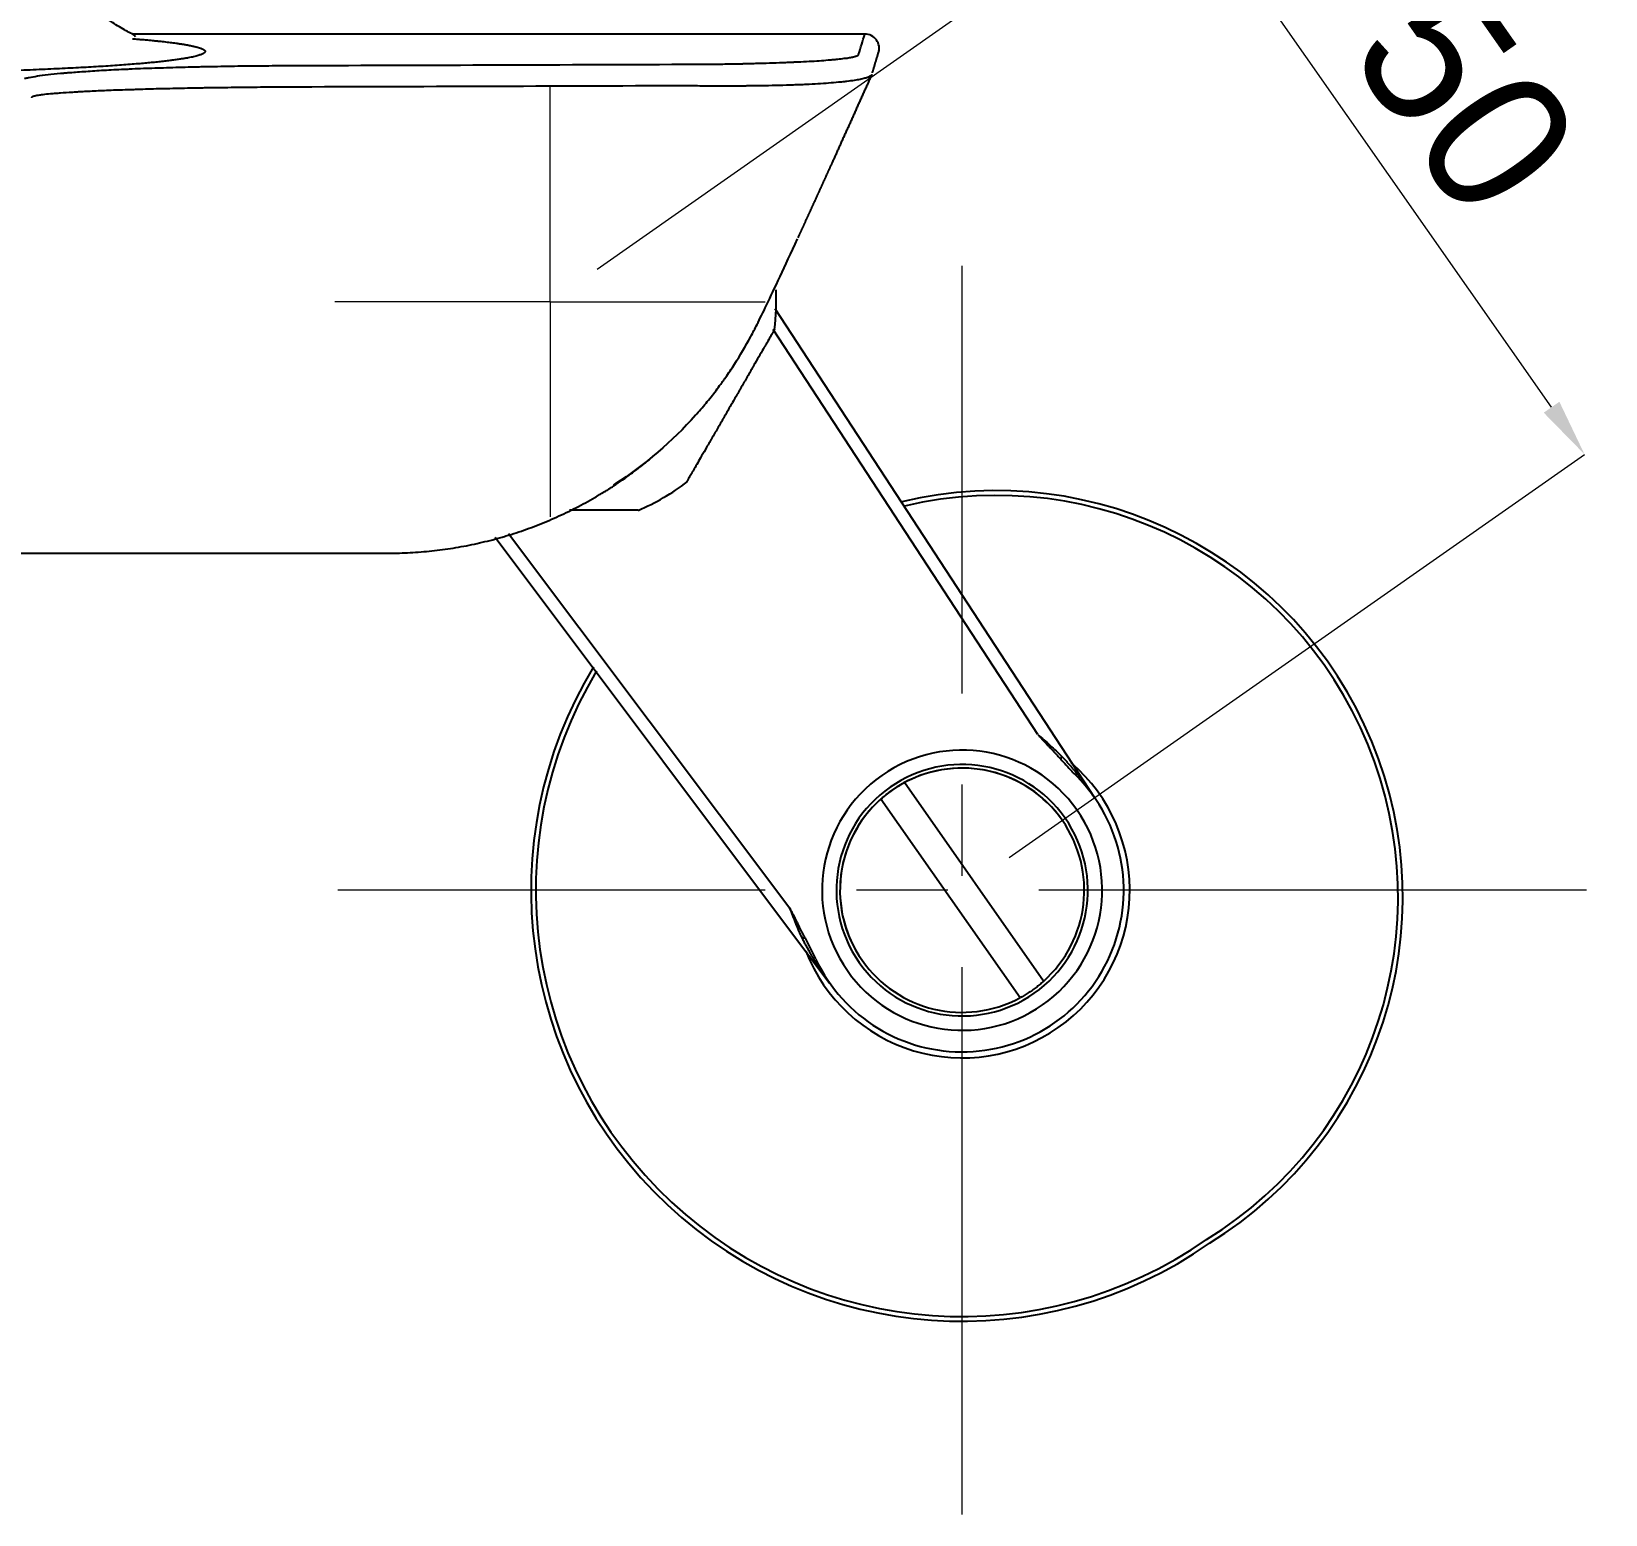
# Model space of a CAD drawing. Extents: x 900 to 2324, y -1513 to 827.
# Drawn here: x 1473.8 to 1583.4, y 163.6 to 266.8 of the extents above; entities that cross this region are included whole.
import ezdxf

# ---------------------------------------------------------------- set-up
doc = ezdxf.new("R2010")
doc.units = 0
doc.header["$LTSCALE"] = 4
doc.header["$MEASUREMENT"] = 0
doc.header["$PDMODE"] = 3
doc.header["$PDSIZE"] = -10
doc.linetypes.add('CENTER2', pattern=[28.575, 19.05, -3.175, 3.175, -3.175])
doc.layers.get('0').update_dxf_attribs({"linetype": 'CONTINUOUS'})
doc.layers.get('DEFPOINTS').update_dxf_attribs({"linetype": 'CONTINUOUS'})
doc.layers.add('1', color=7, linetype='CONTINUOUS')
doc.layers.add('Cneter', color=1, linetype='CENTER2', lineweight=13)
doc.styles.add('Daelim Dimension', font='')
doc.styles.get('Daelim Dimension').set_extended_font_data('나눔고딕')
doc.dimstyles.new('DEFAULT', dxfattribs={"dimscale": 2, "dimtxt": 2, "dimasz": 2, "dimexe": 0, "dimexo": 2, "dimgap": 1, "dimtad": 1, "dimdec": 1, "dimzin": 9, "dimdsep": 46, "dimtxsty": 'Daelim Dimension', "dimcen": 0.5, "dimclrd": 252, "dimclre": 252, "dimclrt": 3, "dimadec": 1, "dimazin": 0, "dimtfac": 1, "dimtdec": 1, "dimtix": 1, "dimtmove": 0, "dimatfit": 3, "dimfxl": 1, "dimtolj": 1, "dimtzin": 1, "dimlwd": 9, "dimlwe": 9, "dimarcsym": 0})

# ---------------------------------------------------------------- blocks, each defined once
blk = doc.blocks.new('*D9')
at = {"color": 5, "lineweight": 9, "ltscale": 0.5, "transparency": 16777216}
for p, q in [((1513.21, 250.27), (1553.25, 278.32)), ((1579.65, 240.65), (1555.55, 275.05)), ((1541.9, 209.32), (1581.94, 237.37))]:
    blk.add_line(p, q, dxfattribs=at)
at = {"color": 5, "ltscale": 0.5, "transparency": 16777216}
for points in [[(1556.09, 275.43), (1555, 274.67), (1553.25, 278.32)], [(1580.19, 241.03), (1579.1, 240.27), (1581.94, 237.37)]]:
    blk.add_solid(points, dxfattribs=at)
at = {"layer": 'DEFPOINTS', "color": 0, "ltscale": 0.5, "transparency": 16777216}
for p in [(1553.25, 278.32), (1509.94, 247.98), (1538.62, 207.03)]:
    blk.add_point(p, dxfattribs=at)
at = {"color": 7, "ltscale": 0.5, "transparency": 16777216, "insert": (1573.68, 262.11), "char_height": 10, "attachment_point": 5, "rotation": 305.0124, "style": 'Daelim Dimension'}
blk.add_mtext('\\A1;50', dxfattribs=at)

msp = doc.modelspace()

# ---------------------------------------------------------------- linework, layer by layer
at = {"layer": '1', "color": 7, "linetype": 'Continuous', "lineweight": -3}
for p, q in [((1531.85, 266.62), (1480.86, 266.62)), ((1531.85, 266.62), (1480.86, 266.62)), ((1531.85, 266.62), (1531.85, 266.62)), ((1547.84, 213.48), (1525.62, 247.5)), ((1543.88, 217.88), (1525.47, 246.07)), ((1506.13, 231.6), (1529.4, 200.57)), ((1507.05, 231.87), (1526.63, 205.79)), ((1464.53, 230.49), (1498.7, 230.49)), ((1464.54, 230.49), (1498.7, 230.49)), ((1544.28, 200.69), (1534.6, 214.52)), ((1542.65, 199.54), (1532.96, 213.37))]:
    msp.add_line(p, q, dxfattribs=at)
for centre, radius, start, end in [((1531.85, 265.62), 1, 342.9175, 0), ((1509.94, 247.98), 15.75, 352.9978, 3.0758), ((1509.94, 247.98), 15.75, 292.8993, 307.3253), ((1541, 206.55), 28.29, 301.6089, 103.4344), ((1541, 206.55), 27.96, 301.5647, 103.1951), ((1538.62, 207.03), 30, 148.7544, 305), ((1538.62, 207.03), 29.67, 149.0103, 305), ((1538.62, 207.03), 9.75, 305, 125), ((1538.62, 207.03), 11.67, 305, 49.3775), ((1538.62, 207.03), 11.25, 205.3172, 44.6845), ((1538.62, 207.03), 9.75, 125, 305), ((1538.62, 207.03), 8.75, 305, 125), ((1538.62, 207.03), 8.5, 35, 125), ((1538.62, 207.03), 8.5, 311.7563, 118.2437), ((1538.62, 207.03), 8.75, 125, 305), ((1538.62, 207.03), 8.5, 125, 215), ((1538.62, 207.03), 8.5, 131.7563, 298.2437), ((1538.62, 207.03), 11.67, 201.2609, 305)]:
    msp.add_arc(centre, radius, start, end, dxfattribs=at)
msp.add_ellipse((1531.85, 265.62), major_axis=(-0.956, 0.294), ratio=0.9985, start_param=3.142648, end_param=5.010114, dxfattribs=at)
for points, degree, knots in [([(1481.08, 266.44), (1481.09, 266.47), (1481.04, 266.53), (1480.76, 266.68), (1480.33, 266.91), (1479.87, 267.18), (1479.32, 267.53), (1478.81, 267.9), (1478.32, 268.31), (1477.85, 268.74), (1477.23, 269.38), (1476.39, 270.43), (1475.43, 272.04), (1474.63, 274.27), (1474.43, 275.96), (1474.43, 276.89)], 3, [0, 0, 0, 0, 0.10104, 0.202076, 0.240241, 0.285708, 0.325606, 0.373965, 0.416785, 0.454081, 0.502335, 0.583472, 0.696528, 0.837647, 1, 1, 1, 1]), ([(1480.89, 266.3), (1482.13, 266.2), (1484.09, 265.98), (1485.4, 265.73), (1485.99, 265.49), (1485.85, 265.24), (1484.97, 264.99), (1483.38, 264.75), (1481.12, 264.53), (1478.24, 264.33), (1474.8, 264.16), (1470.9, 264.01), (1466.9, 263.91), (1464.95, 263.87)], 2, [0, 0, 0, 0.080417, 0.165051, 0.249686, 0.334321, 0.418956, 0.503591, 0.588226, 0.67286, 0.757495, 0.84213, 0.926765, 1, 1, 1]), ([(1531.22, 265.08), (1531.28, 265.1), (1531.33, 265.12), (1531.38, 265.15), (1531.39, 265.16), (1531.41, 265.18), (1531.42, 265.19), (1531.42, 265.2)], 3, [0, 0, 0, 0, 0.5, 0.5, 0.75, 0.75, 1, 1, 1, 1]), ([(1473.36, 263.53), (1473.39, 263.54), (1473.42, 263.55), (1473.47, 263.56), (1473.49, 263.56), (1473.53, 263.57), (1473.55, 263.58), (1473.61, 263.59), (1473.65, 263.6), (1473.86, 263.64), (1474.05, 263.67), (1474.49, 263.74), (1474.73, 263.77), (1475.27, 263.83), (1475.56, 263.86), (1475.96, 263.9), (1476.05, 263.91), (1476.17, 263.92), (1476.21, 263.92), (1476.3, 263.93), (1476.51, 263.95), (1476.74, 263.96), (1477.29, 264.01), (1477.68, 264.03), (1478.3, 264.07), (1478.51, 264.09), (1478.95, 264.11), (1479.4, 264.14), (1479.87, 264.16), (1480.24, 264.18), (1480.36, 264.18), (1480.61, 264.19), (1480.74, 264.2), (1481.37, 264.23), (1481.89, 264.25), (1482.7, 264.27), (1482.98, 264.28), (1483.53, 264.3), (1483.82, 264.31), (1484.39, 264.33), (1484.69, 264.33), (1485.13, 264.34), (1485.28, 264.35), (1485.51, 264.35), (1485.58, 264.35), (1485.74, 264.36), (1485.81, 264.36), (1486.5, 264.37), (1487.11, 264.38), (1488.05, 264.4), (1488.37, 264.4), (1489, 264.41), (1489.32, 264.41), (1489.96, 264.42), (1490.28, 264.42), (1490.93, 264.43), (1491.26, 264.43), (1491.59, 264.43)], 3, [0, 0, 0, 0, 0.016787, 0.016787, 0.025891, 0.025891, 0.034995, 0.034995, 0.053203, 0.053203, 0.126033, 0.126033, 0.198864, 0.198864, 0.271694, 0.271694, 0.289902, 0.289902, 0.299006, 0.299006, 0.30811, 0.344525, 0.344525, 0.417356, 0.417356, 0.453771, 0.453771, 0.490186, 0.526601, 0.526601, 0.544809, 0.544809, 0.563017, 0.563017, 0.635847, 0.635847, 0.672262, 0.672262, 0.708678, 0.708678, 0.745093, 0.745093, 0.763301, 0.763301, 0.772405, 0.772405, 0.781508, 0.781508, 0.854339, 0.854339, 0.890754, 0.890754, 0.927169, 0.927169, 0.963585, 0.963585, 1, 1, 1, 1]), ([(1519.29, 264.52), (1519.38, 264.52), (1519.47, 264.52), (1519.65, 264.52), (1519.92, 264.52), (1520.19, 264.52), (1520.73, 264.53), (1521.44, 264.53), (1522.14, 264.54), (1522.66, 264.55), (1522.83, 264.55), (1523.09, 264.56), (1523.22, 264.56), (1523.35, 264.56), (1523.43, 264.57), (1523.48, 264.57), (1523.69, 264.57), (1523.86, 264.58), (1524.19, 264.58), (1524.35, 264.59), (1524.83, 264.6), (1525.46, 264.62), (1526.06, 264.64), (1526.49, 264.66), (1526.64, 264.66), (1526.81, 264.67), (1526.85, 264.67), (1526.92, 264.68), (1526.95, 264.68), (1527.06, 264.68), (1527.13, 264.68), (1527.47, 264.7), (1527.72, 264.71), (1528.22, 264.74), (1528.68, 264.77), (1529.1, 264.8), (1529.32, 264.82), (1529.35, 264.82), (1529.39, 264.83), (1529.42, 264.83), (1529.49, 264.83), (1529.63, 264.85), (1529.76, 264.86), (1530.02, 264.88), (1530.17, 264.9), (1530.38, 264.93), (1530.45, 264.94), (1530.58, 264.95), (1530.64, 264.96), (1530.81, 264.99), (1530.91, 265.01), (1531.02, 265.03), (1531.04, 265.04), (1531.08, 265.04), (1531.12, 265.05), (1531.15, 265.06), (1531.19, 265.07), (1531.2, 265.08), (1531.22, 265.08)], 3, [0, 0, 0, 0, 0.015625, 0.015625, 0.03125, 0.0625, 0.0625, 0.125, 0.1875, 0.1875, 0.21875, 0.21875, 0.234375, 0.242188, 0.242188, 0.25, 0.25, 0.28125, 0.28125, 0.3125, 0.3125, 0.375, 0.4375, 0.4375, 0.46875, 0.46875, 0.476563, 0.476563, 0.484375, 0.484375, 0.5, 0.5, 0.5625, 0.5625, 0.625, 0.6875, 0.6875, 0.695313, 0.695313, 0.703125, 0.703125, 0.71875, 0.75, 0.75, 0.8125, 0.8125, 0.84375, 0.84375, 0.875, 0.875, 0.9375, 0.9375, 0.953125, 0.953125, 0.96875, 0.984375, 0.984375, 1, 1, 1, 1]), ([(1491.64, 262.93), (1491.64, 262.93), (1491.64, 262.93), (1491.63, 262.93), (1491.63, 262.93), (1491.61, 262.93), (1491.58, 262.93), (1491.51, 262.93), (1491.37, 262.93), (1491.1, 262.93), (1490.86, 262.93), (1490.4, 262.92), (1490.09, 262.92), (1489.48, 262.91), (1489.17, 262.91), (1488.57, 262.91), (1488.27, 262.9), (1487.37, 262.89), (1486.78, 262.88), (1486.13, 262.87), (1486.05, 262.87), (1485.91, 262.87), (1485.84, 262.87), (1485.62, 262.86), (1485.48, 262.86), (1485.05, 262.85), (1484.77, 262.85), (1484.22, 262.84), (1483.96, 262.83), (1483.42, 262.82), (1483.16, 262.81), (1482.39, 262.8), (1481.89, 262.78), (1481.29, 262.76), (1481.17, 262.76), (1481, 262.75), (1480.94, 262.75), (1480.82, 262.75), (1480.53, 262.74), (1480.02, 262.72), (1479.6, 262.71), (1479.18, 262.69), (1478.98, 262.68), (1478.39, 262.66), (1478.03, 262.64), (1477.5, 262.61), (1477.34, 262.61), (1477.13, 262.59), (1477.09, 262.59), (1477.01, 262.59), (1476.97, 262.59), (1476.85, 262.58), (1476.78, 262.57), (1476.4, 262.55), (1476.12, 262.53), (1475.74, 262.5), (1475.62, 262.49), (1475.45, 262.48), (1475.39, 262.47), (1475.28, 262.47), (1475.23, 262.46), (1474.97, 262.44), (1474.79, 262.42), (1474.59, 262.39), (1474.55, 262.39), (1474.5, 262.38), (1474.48, 262.38), (1474.45, 262.37), (1474.36, 262.36), (1474.22, 262.34), (1474.12, 262.32), (1474.06, 262.3), (1474.04, 262.3), (1474, 262.29), (1473.98, 262.28), (1473.94, 262.27), (1473.91, 262.26), (1473.88, 262.24), (1473.87, 262.23), (1473.86, 262.22), (1473.85, 262.22), (1473.85, 262.22), (1473.85, 262.22), (1473.85, 262.22), (1473.85, 262.22), (1473.85, 262.22), (1473.85, 262.22)], 3, [0, 0, 0, 0, 0.000244, 0.000244, 0.000488, 0.000977, 0.001953, 0.003906, 0.007812, 0.015625, 0.03125, 0.03125, 0.0625, 0.0625, 0.09375, 0.09375, 0.125, 0.125, 0.1875, 0.1875, 0.195313, 0.195313, 0.203125, 0.203125, 0.21875, 0.21875, 0.25, 0.25, 0.28125, 0.28125, 0.3125, 0.3125, 0.375, 0.375, 0.390625, 0.390625, 0.398437, 0.398437, 0.40625, 0.4375, 0.46875, 0.46875, 0.5, 0.5, 0.5625, 0.5625, 0.59375, 0.59375, 0.601562, 0.601562, 0.609375, 0.609375, 0.625, 0.625, 0.6875, 0.6875, 0.71875, 0.71875, 0.734375, 0.734375, 0.75, 0.75, 0.8125, 0.8125, 0.828125, 0.828125, 0.835937, 0.835937, 0.84375, 0.875, 0.90625, 0.90625, 0.921875, 0.921875, 0.9375, 0.9375, 0.96875, 0.96875, 0.984375, 0.992188, 0.996094, 0.998047, 0.999023, 0.999512, 0.999512, 1, 1, 1, 1]), ([(1532.09, 263.62), (1532.09, 263.62), (1532.09, 263.62), (1532.08, 263.61), (1532.07, 263.61), (1532.06, 263.61), (1532.03, 263.6), (1531.98, 263.58), (1531.94, 263.57), (1531.9, 263.55), (1531.87, 263.55), (1531.75, 263.51), (1531.64, 263.49), (1531.45, 263.45), (1531.39, 263.44), (1531.25, 263.42), (1531.18, 263.4), (1530.95, 263.37), (1530.78, 263.35), (1530.51, 263.31), (1530.41, 263.3), (1530.26, 263.29), (1530.21, 263.28), (1530.14, 263.28), (1530.11, 263.27), (1530.06, 263.27), (1529.82, 263.24), (1529.57, 263.22), (1529.09, 263.19), (1528.84, 263.17), (1528.32, 263.14), (1528.04, 263.12), (1527.68, 263.11), (1527.61, 263.1), (1527.5, 263.1), (1527.46, 263.1), (1527.39, 263.09), (1527.2, 263.09), (1527.01, 263.08), (1526.55, 263.06), (1525.91, 263.04), (1525.24, 263.03), (1524.73, 263.02), (1524.55, 263.02), (1524.2, 263.01), (1524.02, 263.01), (1523.8, 263.01), (1523.75, 263.01), (1523.66, 263.01), (1523.53, 263), (1523.21, 263), (1522.93, 263), (1522.38, 263), (1521.64, 263), (1520.88, 263), (1520.12, 263.01), (1519.73, 263.01), (1519.34, 263.02)], 3, [0, 0, 0, 0, 0.003906, 0.003906, 0.007812, 0.007812, 0.015625, 0.03125, 0.046875, 0.046875, 0.0625, 0.0625, 0.125, 0.125, 0.15625, 0.15625, 0.1875, 0.1875, 0.25, 0.25, 0.28125, 0.28125, 0.296875, 0.296875, 0.304687, 0.304687, 0.3125, 0.375, 0.375, 0.4375, 0.4375, 0.5, 0.5, 0.515625, 0.515625, 0.523437, 0.523437, 0.53125, 0.5625, 0.5625, 0.625, 0.6875, 0.6875, 0.71875, 0.71875, 0.75, 0.75, 0.757812, 0.757812, 0.765625, 0.78125, 0.8125, 0.8125, 0.875, 0.9375, 0.9375, 1, 1, 1, 1]), ([(1532.33, 263.8), (1532.31, 263.75), (1532.27, 263.65), (1532.2, 263.5), (1532.14, 263.36), (1532.07, 263.22), (1532.01, 263.07), (1531.94, 262.93), (1531.88, 262.79), (1531.81, 262.65), (1531.75, 262.5), (1531.69, 262.36), (1531.62, 262.22), (1531.56, 262.08), (1531.5, 261.95), (1531.44, 261.81), (1531.37, 261.67), (1531.31, 261.53), (1531.25, 261.39), (1531.19, 261.26), (1531.13, 261.12), (1531.07, 260.99), (1531.01, 260.85), (1530.95, 260.72), (1530.89, 260.59), (1530.83, 260.45), (1530.77, 260.32), (1530.71, 260.19), (1530.65, 260.06), (1530.59, 259.93), (1530.53, 259.8), (1530.47, 259.67), (1530.41, 259.54), (1530.36, 259.41), (1530.3, 259.29), (1530.24, 259.16), (1530.18, 259.03), (1530.13, 258.91), (1530.07, 258.78), (1530.01, 258.66), (1529.96, 258.53), (1529.9, 258.41), (1529.85, 258.28), (1529.79, 258.16), (1529.74, 258.04), (1529.68, 257.92), (1529.63, 257.8), (1529.58, 257.7), (1529.54, 257.62), (1529.52, 257.56), (1529.49, 257.5), (1529.46, 257.44), (1529.43, 257.38), (1529.41, 257.32), (1529.38, 257.26), (1529.35, 257.2), (1529.33, 257.14), (1529.3, 257.08), (1529.27, 257.02), (1529.25, 256.96), (1529.22, 256.9), (1529.19, 256.84), (1529.17, 256.79), (1529.14, 256.73), (1529.11, 256.67), (1529.09, 256.61), (1529.06, 256.55), (1529.04, 256.5), (1529.01, 256.44), (1528.98, 256.38), (1528.96, 256.33), (1528.93, 256.27), (1528.91, 256.21), (1528.88, 256.16), (1528.85, 256.1), (1528.83, 256.04), (1528.8, 255.99), (1528.78, 255.93), (1528.75, 255.88), (1528.73, 255.82), (1528.7, 255.76), (1528.68, 255.71), (1528.65, 255.65), (1528.63, 255.6), (1528.6, 255.55), (1528.58, 255.49), (1528.55, 255.44), (1528.53, 255.38), (1528.5, 255.33), (1528.48, 255.27), (1528.45, 255.22), (1528.43, 255.17), (1528.41, 255.11), (1528.38, 255.06), (1528.36, 255.01), (1528.33, 254.95), (1528.31, 254.9), (1528.29, 254.85), (1528.26, 254.8), (1528.24, 254.74), (1528.21, 254.69), (1528.19, 254.64), (1528.17, 254.59), (1528.14, 254.54), (1528.12, 254.49), (1528.1, 254.43), (1528.07, 254.38), (1528.05, 254.33), (1528.03, 254.28), (1528, 254.23), (1527.98, 254.18), (1527.96, 254.13), (1527.94, 254.08), (1527.91, 254.03), (1527.89, 253.98), (1527.87, 253.93), (1527.84, 253.88), (1527.82, 253.83), (1527.8, 253.78), (1527.78, 253.73), (1527.75, 253.68), (1527.73, 253.64), (1527.71, 253.59), (1527.69, 253.54), (1527.67, 253.49), (1527.64, 253.44), (1527.62, 253.39), (1527.6, 253.35), (1527.58, 253.3), (1527.56, 253.25), (1527.54, 253.2), (1527.51, 253.16), (1527.49, 253.11), (1527.47, 253.06), (1527.45, 253.02), (1527.43, 252.97), (1527.41, 252.93), (1527.39, 252.88), (1527.37, 252.83), (1527.34, 252.79), (1527.32, 252.74), (1527.3, 252.7), (1527.28, 252.65), (1527.27, 252.62), (1527.26, 252.61)], 3, [0, 0, 0, 0, 0.010671, 0.021331, 0.031982, 0.042623, 0.053255, 0.063878, 0.074492, 0.085098, 0.095696, 0.106286, 0.116869, 0.127445, 0.138014, 0.148576, 0.159133, 0.169684, 0.180229, 0.190769, 0.201305, 0.211836, 0.222363, 0.232886, 0.243405, 0.253921, 0.264435, 0.274946, 0.285454, 0.295961, 0.306466, 0.31697, 0.327474, 0.337976, 0.348478, 0.358981, 0.369484, 0.379987, 0.390492, 0.400998, 0.411505, 0.422015, 0.432527, 0.443042, 0.45356, 0.464081, 0.474606, 0.485135, 0.49046, 0.495785, 0.501109, 0.506433, 0.511757, 0.51708, 0.522403, 0.527726, 0.533048, 0.53837, 0.543693, 0.549015, 0.554337, 0.559659, 0.564981, 0.570303, 0.575625, 0.580948, 0.58627, 0.591593, 0.596916, 0.60224, 0.607564, 0.612888, 0.618213, 0.623538, 0.628864, 0.63419, 0.639517, 0.644845, 0.650173, 0.655502, 0.660832, 0.666163, 0.671494, 0.676827, 0.68216, 0.687494, 0.69283, 0.698166, 0.703504, 0.708843, 0.714183, 0.719524, 0.724867, 0.730211, 0.735556, 0.740903, 0.746251, 0.7516, 0.756952, 0.762304, 0.767659, 0.773015, 0.778372, 0.783732, 0.789093, 0.794456, 0.799821, 0.805188, 0.810557, 0.815927, 0.8213, 0.826675, 0.832052, 0.837431, 0.842812, 0.848196, 0.853581, 0.858969, 0.86436, 0.869753, 0.875148, 0.880546, 0.885946, 0.891348, 0.896754, 0.902162, 0.907572, 0.912986, 0.918402, 0.923821, 0.929243, 0.934667, 0.940095, 0.945525, 0.950958, 0.956395, 0.961834, 0.967277, 0.972723, 0.978172, 0.983624, 0.989079, 0.994538, 1, 1, 1, 1]), ([(1532.33, 263.8), (1532.33, 263.79), (1532.33, 263.79), (1532.33, 263.79), (1532.33, 263.78), (1532.32, 263.77), (1532.31, 263.76), (1532.29, 263.73), (1532.28, 263.72), (1532.24, 263.69), (1532.21, 263.68), (1532.17, 263.65), (1532.16, 263.65), (1532.13, 263.64), (1532.12, 263.63), (1532.11, 263.63), (1532.1, 263.62), (1532.1, 263.62), (1532.09, 263.62)], 3, [0, 0, 0, 0, 0.03125, 0.03125, 0.0625, 0.125, 0.25, 0.25, 0.5, 0.5, 0.75, 0.75, 0.875, 0.875, 0.9375, 0.96875, 0.96875, 1, 1, 1, 1]), ([(1524.34, 246.4), (1524.54, 246.79), (1525.02, 247.76), (1525.89, 249.62), (1526.71, 251.39), (1527.16, 252.37)], 3, [0, 0, 0, 0, 0.311373, 0.65897, 1, 1, 1, 1]), ([(1527.26, 252.61), (1527.25, 252.58), (1527.22, 252.52), (1527.2, 252.47), (1527.19, 252.45)], 3, [0, 0, 0, 0, 0.583745, 1, 1, 1, 1]), ([(1520.07, 240.09), (1520.32, 240.36), (1520.56, 240.65), (1521.03, 241.22), (1521.27, 241.52), (1521.61, 241.96), (1521.77, 242.19), (1521.94, 242.41), (1522.05, 242.57), (1522.1, 242.64), (1522.37, 243.02), (1522.58, 243.33), (1523.18, 244.27), (1523.56, 244.91), (1524.06, 245.84), (1524.21, 246.12), (1524.35, 246.4)], 3, [0, 0, 0, 0, 0.146298, 0.146298, 0.292596, 0.292596, 0.365744, 0.402319, 0.402319, 0.438893, 0.438893, 0.585191, 0.585191, 0.877787, 0.877787, 1, 1, 1, 1]), ([(1525.57, 246.05), (1525.57, 246.06), (1525.56, 246.04), (1525.52, 245.98), (1525.49, 245.93), (1525.44, 245.84), (1525.43, 245.81), (1525.41, 245.79), (1525.4, 245.77), (1525.39, 245.76), (1525.36, 245.7), (1525.34, 245.66), (1525.25, 245.51), (1525.18, 245.39), (1525.07, 245.19), (1525.03, 245.12), (1524.97, 245.01), (1524.93, 244.96), (1524.9, 244.9), (1524.88, 244.86), (1524.86, 244.84), (1524.76, 244.66), (1524.66, 244.48), (1524.44, 244.11), (1524.33, 243.91), (1524.17, 243.64), (1524.14, 243.59), (1524.08, 243.48), (1524.05, 243.42), (1523.95, 243.26), (1523.89, 243.14), (1523.69, 242.8), (1523.55, 242.56), (1523.34, 242.19), (1523.27, 242.07), (1523.16, 241.88), (1523.12, 241.82), (1523.05, 241.69), (1523.01, 241.63), (1522.83, 241.31), (1522.68, 241.05), (1522.38, 240.54), (1522.23, 240.28), (1522.07, 239.99), (1522.05, 239.96), (1522.01, 239.9), (1521.96, 239.8), (1521.9, 239.7), (1521.79, 239.52), (1521.72, 239.39), (1521.51, 239.02), (1521.37, 238.78), (1521.2, 238.49), (1521.17, 238.43), (1521.1, 238.31), (1521.07, 238.26), (1520.97, 238.09), (1520.9, 237.98), (1520.72, 237.65), (1520.6, 237.45), (1520.49, 237.26)], 3, [0, 0, 0, 0, 0.0625, 0.0625, 0.125, 0.125, 0.140625, 0.148437, 0.148437, 0.15625, 0.15625, 0.1875, 0.1875, 0.25, 0.25, 0.28125, 0.28125, 0.296875, 0.304687, 0.304687, 0.3125, 0.3125, 0.375, 0.375, 0.4375, 0.4375, 0.453125, 0.453125, 0.46875, 0.46875, 0.5, 0.5, 0.5625, 0.5625, 0.59375, 0.59375, 0.609375, 0.609375, 0.625, 0.625, 0.6875, 0.6875, 0.75, 0.75, 0.757812, 0.757812, 0.765625, 0.78125, 0.78125, 0.8125, 0.8125, 0.875, 0.875, 0.890625, 0.890625, 0.90625, 0.90625, 0.9375, 0.9375, 1, 1, 1, 1]), ([(1520.07, 240.09), (1518.44, 238.27), (1516.54, 236.64), (1514.42, 235.27), (1514.39, 235.24), (1514.35, 235.22)], 3, [0, 0, 0, 0, 0.982413, 0.982413, 1, 1, 1, 1]), ([(1498.7, 230.49), (1498.7, 230.49), (1498.71, 230.49), (1498.72, 230.49), (1498.73, 230.49), (1498.75, 230.49), (1498.81, 230.49), (1498.92, 230.49), (1499.14, 230.49), (1499.58, 230.5), (1499.96, 230.52), (1500.71, 230.56), (1501.21, 230.6), (1502.21, 230.7), (1503.2, 230.84), (1504.68, 231.11), (1505.65, 231.35), (1506.26, 231.51), (1506.38, 231.55), (1506.63, 231.61), (1506.75, 231.65), (1507.11, 231.76), (1507.35, 231.83), (1508.07, 232.07), (1508.54, 232.24), (1509.47, 232.6), (1510.4, 232.99), (1511.75, 233.64), (1512.63, 234.12), (1513.28, 234.5), (1513.5, 234.63), (1513.82, 234.83), (1513.93, 234.89), (1514.14, 235.03), (1514.25, 235.1), (1514.78, 235.44), (1515.19, 235.73), (1515.8, 236.18), (1516, 236.33), (1516.3, 236.56), (1516.4, 236.64), (1516.6, 236.8), (1516.72, 236.9), (1516.85, 237), (1516.87, 237.02)], 3, [0, 0, 0, 0, 0.000598, 0.000598, 0.001196, 0.002391, 0.004783, 0.009566, 0.019132, 0.038264, 0.076527, 0.076527, 0.153054, 0.153054, 0.229582, 0.306109, 0.382636, 0.382636, 0.401768, 0.401768, 0.4209, 0.4209, 0.459163, 0.459163, 0.53569, 0.53569, 0.612218, 0.688745, 0.765272, 0.765272, 0.803536, 0.803536, 0.822667, 0.822667, 0.841799, 0.841799, 0.918326, 0.918326, 0.95659, 0.95659, 0.975722, 0.975722, 0.994854, 1, 1, 1, 1]), ([(1520.49, 237.26), (1520.39, 237.09), (1520.3, 236.93), (1520.13, 236.63), (1520.05, 236.49), (1519.94, 236.3), (1519.9, 236.24), (1519.85, 236.16), (1519.84, 236.13), (1519.81, 236.09), (1519.81, 236.07), (1519.79, 236.05), (1519.72, 235.93), (1519.66, 235.83), (1519.57, 235.67), (1519.54, 235.61), (1519.49, 235.53), (1519.48, 235.51), (1519.46, 235.48), (1519.46, 235.47), (1519.45, 235.45), (1519.44, 235.45), (1519.42, 235.42), (1519.42, 235.4), (1519.42, 235.4)], 3, [0, 0, 0, 0, 0.143761, 0.143761, 0.287521, 0.287521, 0.359402, 0.359402, 0.395342, 0.395342, 0.413312, 0.413312, 0.431282, 0.575043, 0.575043, 0.718803, 0.718803, 0.790684, 0.790684, 0.826624, 0.826624, 0.862564, 0.862564, 1, 1, 1, 1]), ([(1516.08, 233.48), (1516.08, 233.48), (1516.07, 233.48), (1516.05, 233.48), (1516.05, 233.48), (1516.03, 233.48), (1516.01, 233.48), (1515.99, 233.48), (1515.93, 233.48), (1515.84, 233.48), (1515.71, 233.48), (1515.59, 233.48), (1515.55, 233.48), (1515.49, 233.48), (1515.47, 233.48), (1515.43, 233.48), (1515.4, 233.48), (1515.29, 233.48), (1515.08, 233.48), (1514.85, 233.48), (1514.6, 233.48), (1514.47, 233.48), (1514.29, 233.48), (1514.25, 233.48), (1514.18, 233.48), (1514.14, 233.48), (1514.03, 233.48), (1513.96, 233.48), (1513.72, 233.48), (1513.4, 233.48), (1513.06, 233.48), (1512.79, 233.48), (1512.7, 233.48), (1512.56, 233.48), (1512.52, 233.48), (1512.42, 233.48), (1512.38, 233.48), (1512.14, 233.48), (1511.95, 233.48), (1511.6, 233.48), (1511.45, 233.48), (1511.29, 233.48)], 3, [0, 0, 0, 0, 0.072529, 0.072529, 0.090665, 0.090665, 0.108802, 0.145075, 0.145075, 0.217622, 0.290168, 0.290168, 0.326442, 0.326442, 0.344578, 0.344578, 0.362715, 0.362715, 0.435261, 0.507808, 0.507808, 0.580354, 0.580354, 0.598491, 0.598491, 0.616628, 0.616628, 0.652901, 0.652901, 0.725448, 0.797994, 0.797994, 0.834267, 0.834267, 0.852404, 0.852404, 0.870541, 0.870541, 0.943087, 0.943087, 1, 1, 1, 1]), ([(1543.88, 217.88), (1544.03, 217.75), (1544.17, 217.62), (1544.46, 217.37), (1544.6, 217.24), (1544.88, 216.99), (1545.02, 216.86), (1545.3, 216.6), (1545.43, 216.47), (1545.57, 216.34)], 3, [0, 0, 0, 0, 0.25, 0.25, 0.5, 0.5, 0.75, 0.75, 1, 1, 1, 1]), ([(1543.88, 217.88), (1543.91, 217.85), (1543.95, 217.8), (1544.02, 217.72), (1544.1, 217.64), (1544.18, 217.55), (1544.3, 217.42), (1544.44, 217.27), (1544.58, 217.12), (1544.68, 217.02), (1544.76, 216.93), (1544.86, 216.83), (1544.95, 216.73), (1545.03, 216.64), (1545.12, 216.55), (1545.2, 216.45), (1545.3, 216.35), (1545.39, 216.25), (1545.46, 216.18), (1545.49, 216.15)], 3, [0, 0, 0, 0, 0.041839, 0.086912, 0.13519, 0.186659, 0.241325, 0.364627, 0.446758, 0.487937, 0.54991, 0.608434, 0.663508, 0.715113, 0.763221, 0.823203, 0.882685, 0.941631, 1, 1, 1, 1]), ([(1545.49, 216.15), (1545.5, 216.18), (1545.51, 216.21), (1545.54, 216.27), (1545.55, 216.31), (1545.57, 216.34)], 3, [0, 0, 0, 0, 0.5, 0.5, 1, 1, 1, 1]), ([(1545.49, 216.15), (1545.67, 215.94), (1545.86, 215.74), (1546.24, 215.33), (1546.43, 215.13), (1546.62, 214.94)], 3, [0, 0, 0, 0, 0.5, 0.5, 1, 1, 1, 1]), ([(1545.57, 216.34), (1545.58, 216.32), (1545.62, 216.29), (1545.66, 216.24), (1545.71, 216.19), (1545.76, 216.13), (1545.81, 216.08), (1545.85, 216.03), (1545.9, 215.98), (1545.94, 215.93), (1545.99, 215.88), (1546.03, 215.83), (1546.08, 215.78), (1546.12, 215.73), (1546.16, 215.68), (1546.21, 215.63), (1546.25, 215.58), (1546.29, 215.53), (1546.33, 215.48), (1546.37, 215.43), (1546.42, 215.38), (1546.46, 215.33), (1546.5, 215.28), (1546.54, 215.23), (1546.57, 215.19), (1546.61, 215.14), (1546.65, 215.1), (1546.69, 215.05), (1546.73, 214.99), (1546.78, 214.93), (1546.83, 214.87), (1546.88, 214.8), (1546.94, 214.73), (1547, 214.65), (1547.06, 214.57), (1547.13, 214.48), (1547.19, 214.39), (1547.27, 214.3), (1547.34, 214.19), (1547.42, 214.09), (1547.5, 213.98), (1547.58, 213.86), (1547.66, 213.74), (1547.75, 213.61), (1547.81, 213.53), (1547.84, 213.48)], 3, [0, 0, 0, 0, 0.019214, 0.038334, 0.05736, 0.076292, 0.09513, 0.113874, 0.132525, 0.151081, 0.169544, 0.187913, 0.206187, 0.224369, 0.242456, 0.260449, 0.278349, 0.296155, 0.313867, 0.331485, 0.349009, 0.36644, 0.383777, 0.401021, 0.41817, 0.432613, 0.448597, 0.466123, 0.485191, 0.505801, 0.527953, 0.551647, 0.576884, 0.603662, 0.631982, 0.661845, 0.693249, 0.726196, 0.760685, 0.796715, 0.834288, 0.873403, 0.91406, 0.956259, 1, 1, 1, 1]), ([(1527.5, 203.69), (1527.42, 203.86), (1527.34, 204.03), (1527.19, 204.38), (1527.12, 204.55), (1526.98, 204.91), (1526.91, 205.08), (1526.77, 205.44), (1526.7, 205.62), (1526.63, 205.79)], 3, [0, 0, 0, 0, 0.25, 0.25, 0.5, 0.5, 0.75, 0.75, 1, 1, 1, 1]), ([(1527.71, 203.7), (1527.69, 203.72), (1527.66, 203.77), (1527.62, 203.85), (1527.58, 203.93), (1527.54, 204.02), (1527.49, 204.11), (1527.45, 204.19), (1527.4, 204.28), (1527.35, 204.38), (1527.31, 204.47), (1527.26, 204.57), (1527.21, 204.67), (1527.16, 204.77), (1527.1, 204.89), (1527.01, 205.06), (1526.9, 205.27), (1526.8, 205.47), (1526.71, 205.64), (1526.66, 205.74), (1526.63, 205.79)], 3, [0, 0, 0, 0, 0.036751, 0.074638, 0.113646, 0.153759, 0.194959, 0.23723, 0.280559, 0.324934, 0.370347, 0.416797, 0.464286, 0.512829, 0.553517, 0.635583, 0.759248, 0.848322, 0.928593, 1, 1, 1, 1]), ([(1529.41, 200.57), (1529.39, 200.6), (1529.36, 200.64), (1529.31, 200.7), (1529.27, 200.77), (1529.22, 200.83), (1529.18, 200.89), (1529.14, 200.95), (1529.1, 201.01), (1529.06, 201.07), (1529.02, 201.12), (1528.98, 201.18), (1528.94, 201.23), (1528.91, 201.29), (1528.87, 201.34), (1528.84, 201.39), (1528.8, 201.44), (1528.77, 201.49), (1528.74, 201.54), (1528.71, 201.59), (1528.68, 201.64), (1528.65, 201.68), (1528.62, 201.72), (1528.59, 201.77), (1528.57, 201.81), (1528.54, 201.85), (1528.52, 201.89), (1528.49, 201.93), (1528.47, 201.97), (1528.45, 202), (1528.42, 202.04), (1528.4, 202.07), (1528.38, 202.1), (1528.36, 202.13), (1528.34, 202.16), (1528.33, 202.19), (1528.31, 202.22), (1528.29, 202.25), (1528.28, 202.27), (1528.26, 202.3), (1528.25, 202.32), (1528.22, 202.37), (1528.17, 202.45), (1528.11, 202.55), (1528.05, 202.66), (1527.99, 202.77), (1527.93, 202.88), (1527.87, 202.99), (1527.8, 203.1), (1527.74, 203.21), (1527.68, 203.33), (1527.62, 203.45), (1527.56, 203.57), (1527.52, 203.65), (1527.5, 203.69)], 3, [0, 0, 0, 0, 0.022062, 0.043738, 0.065029, 0.085935, 0.106455, 0.126589, 0.146339, 0.165702, 0.184681, 0.203273, 0.221481, 0.239303, 0.256739, 0.27379, 0.290456, 0.306736, 0.322631, 0.33814, 0.353264, 0.368003, 0.382356, 0.396323, 0.409905, 0.423102, 0.435913, 0.448339, 0.460379, 0.472034, 0.483304, 0.494188, 0.504687, 0.5148, 0.524527, 0.53387, 0.542827, 0.551398, 0.559584, 0.567385, 0.5748, 0.58183, 0.614779, 0.648073, 0.681712, 0.715696, 0.750025, 0.784699, 0.819719, 0.855084, 0.890794, 0.926851, 0.963252, 1, 1, 1, 1]), ([(1528.45, 202.22), (1528.34, 202.47), (1528.21, 202.71), (1527.96, 203.21), (1527.83, 203.45), (1527.71, 203.7)], 3, [0, 0, 0, 0, 0.5, 0.5, 1, 1, 1, 1])]:
    msp.add_open_spline(points, degree=degree, knots=knots, dxfattribs=at)
for points, degree in [([(1531.42, 265.2), (1531.56, 265.67), (1531.7, 266.15), (1531.85, 266.62)], 3), ([(1532.38, 263.92), (1532.59, 264.63), (1532.8, 265.33)], 2), ([(1491.59, 264.43), (1500.82, 264.46), (1510.05, 264.49), (1519.29, 264.52)], 3), ([(1519.34, 263.02), (1510.11, 262.99), (1500.88, 262.96), (1491.64, 262.93)], 3), ([(1532.96, 213.37), (1533.05, 213.44), (1533.21, 213.59), (1533.48, 213.8), (1533.66, 213.93), (1533.75, 213.99)], 3), ([(1533.75, 213.99), (1533.84, 214.05), (1534.02, 214.18), (1534.31, 214.35), (1534.5, 214.46), (1534.6, 214.52)], 3), ([(1547.84, 213.48), (1547.84, 213.48), (1547.84, 213.48), (1547.84, 213.48)], 3), ([(1527.71, 203.7), (1527.68, 203.7), (1527.61, 203.7), (1527.54, 203.69), (1527.5, 203.69)], 3), ([(1544.28, 200.69), (1544.2, 200.61), (1544.03, 200.47), (1543.77, 200.26), (1543.59, 200.13), (1543.5, 200.06)], 3), ([(1543.5, 200.06), (1543.41, 200), (1543.22, 199.88), (1542.94, 199.7), (1542.74, 199.59), (1542.65, 199.54)], 3)]:
    msp.add_open_spline(points, degree=degree, dxfattribs=at)
at = {"layer": 'Cneter', "lineweight": 5, "ltscale": 0.5}
for p, q in [((1509.94, 247.98), (1509.94, 262.95)), ((1538.62, 163.58), (1538.62, 250.48)), ((1509.94, 247.98), (1494.97, 247.98)), ((1509.94, 247.98), (1524.91, 247.98)), ((1509.94, 247.98), (1509.94, 233.01)), ((1582.07, 207.03), (1495.17, 207.03))]:
    msp.add_line(p, q, dxfattribs=at)

# ---------------------------------------------------------------- dimensions: what is measured, and where the dimension line sits
at = {"color": 5, "ltscale": 0.5}
dim = msp.add_aligned_dim(p1=(1538.62, 207.03), p2=(1509.94, 247.98), distance=-52.89, dimstyle='DEFAULT', override={"dimtxt": 5, "dimclrd": 5, "dimclre": 5, "dimclrt": 7}, dxfattribs=at)
dim.commit()
dim.dimension.update_dxf_attribs({"geometry": '*D9', "text_midpoint": (1573.68, 262.11)})

doc.saveas('drawing.dxf')
